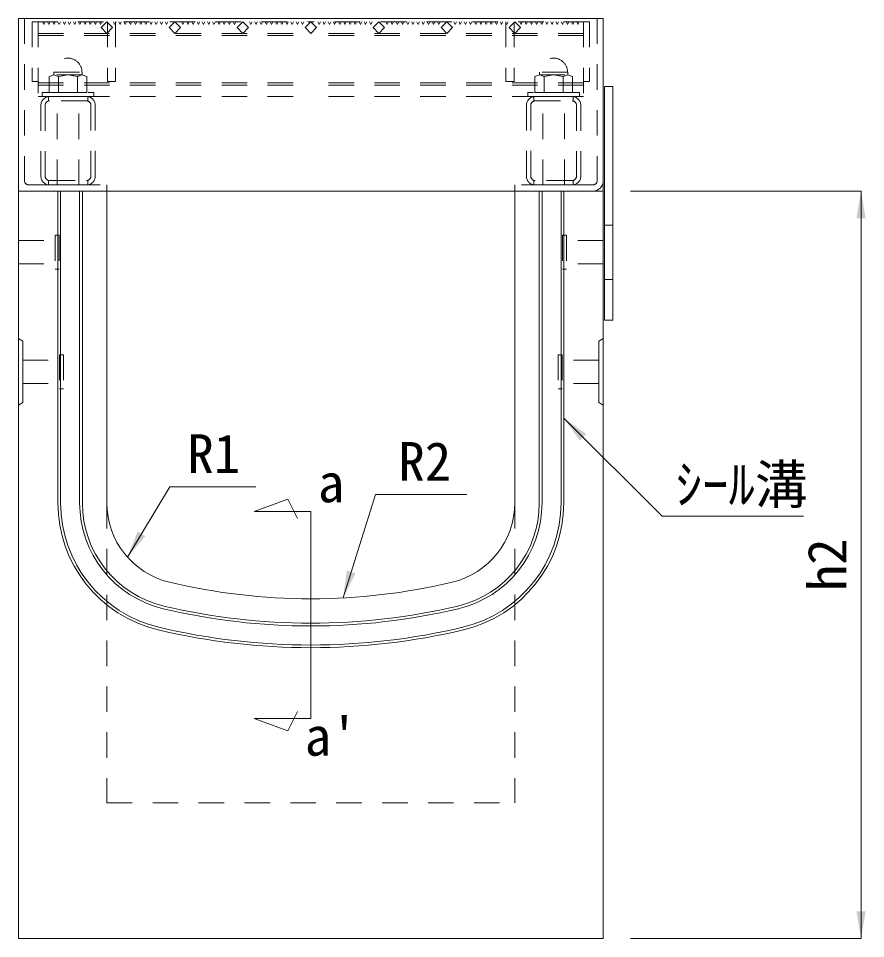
# Model space of a CAD drawing. Units: millimetres, scale not verified. Extents: x 50430 to 75195, y 72432 to 91573.
# Drawn here: x 60976 to 61599, y 86191 to 86868 of the extents above; entities that cross this region are included whole.
import ezdxf
from ezdxf.enums import TextEntityAlignment as Align

# ---------------------------------------------------------------- set-up
doc = ezdxf.new("R2010")
doc.units = ezdxf.units.MM
doc.header["$LTSCALE"] = 25
doc.linetypes.add('USER1', pattern=[1.35, 0.75, -0.6])
for name, color, linetype, lineweight in [('0_2', 7, 'Continuous', 20), ('寸法線', 7, 'Continuous', 9), ('本体', 2, 'Continuous', 9), ('ｲﾝｻｰﾄ', 3, 'USER1', 5), ('ｸﾞﾚｰﾁﾝｸﾞ', 7, 'Continuous', 5)]:
    doc.layers.add(name, color=color, linetype=linetype, lineweight=lineweight)
doc.styles.add('ＭＳ ゴシック', font='')
doc.styles.get('ＭＳ ゴシック').set_extended_font_data('MS Gothic')

# ---------------------------------------------------------------- blocks, each defined once
blk = doc.blocks.new('filled_arrow')
at = {"color": 0, "linetype": 'Continuous', "lineweight": -2}
blk.add_solid([(7.5, 1.25), (0, 0), (7.5, -1.25)], dxfattribs=at)

msp = doc.modelspace()

# ---------------------------------------------------------------- linework, layer by layer
at = {"layer": '0_2', "color": 4, "lineweight": 5}
for p, q in [((60976.34, 86632.17), (60979.54, 86630.17)), ((60979.54, 86630.17), (60979.54, 86585.17)), ((61406.33, 86632.17), (61403.13, 86630.17)), ((61403.13, 86630.17), (61403.13, 86585.17)), ((60976.34, 86583.17), (60979.54, 86585.17)), ((61406.33, 86583.17), (61403.13, 86585.17))]:
    msp.add_line(p, q, dxfattribs=at)
at = {"layer": '寸法線'}
for p, q in [((61426.33, 86740.67), (61595.89, 86740.67)), ((61595.89, 86190.67), (61595.89, 86740.67)), ((61149.7, 86504.87), (61174.45, 86514.07)), ((61174.45, 86514.07), (61181.61, 86499.75)), ((61191.34, 86504.87), (61149.7, 86504.87)), ((61191.34, 86504.87), (61191.34, 86352.64)), ((61149.7, 86352.64), (61174.45, 86343.43)), ((61191.34, 86352.64), (61149.7, 86352.64)), ((61174.45, 86343.43), (61181.61, 86357.76)), ((61426.33, 86190.67), (61595.89, 86190.67))]:
    msp.add_line(p, q, dxfattribs=at)
for points in [[(61377.33, 86573.58), (61449.55, 86501.36), (61553.51, 86501.36)], [(61056.52, 86471.29), (61066.82, 86488.44), (61087.59, 86523.07), (61150.86, 86523.07)], [(61215.05, 86441.29), (61221.04, 86460.37), (61238.9, 86517.35), (61306.01, 86517.35)]]:
    msp.add_lwpolyline(points, dxfattribs=at)
at = {"layer": '本体', "lineweight": 20}
for p, q in [((60976.34, 86190.67), (60976.34, 86740.67)), ((61041.34, 86740.67), (61041.34, 86511.19)), ((61341.33, 86511.19), (61341.33, 86740.67)), ((61406.33, 86190.67), (61406.33, 86740.67)), ((60976.34, 86190.67), (61406.33, 86190.67))]:
    msp.add_line(p, q, dxfattribs=at)
at = {"layer": '本体', "color": 4, "lineweight": 5}
for p, q in [((61005.34, 86740.67), (61005.34, 86511.19)), ((61007.34, 86740.67), (61007.34, 86511.19)), ((61021.34, 86740.67), (61021.34, 86511.19)), ((61023.34, 86740.67), (61023.34, 86511.19)), ((61359.33, 86511.19), (61359.33, 86740.67)), ((61361.33, 86511.19), (61361.33, 86740.67)), ((61375.33, 86511.19), (61375.33, 86740.67)), ((61377.33, 86511.19), (61377.33, 86740.67))]:
    msp.add_line(p, q, dxfattribs=at)
at = {"layer": '本体', "linetype": 'USER1'}
for p, q in [((61041.34, 86511.19), (61041.34, 86290.67)), ((61341.33, 86511.19), (61341.33, 86290.67)), ((61041.34, 86290.67), (61341.33, 86290.67))]:
    msp.add_line(p, q, dxfattribs=at)
at = {"layer": '本体', "color": 4, "lineweight": 5}
for centre, radius, start, end in [((61101.34, 86511.19), 96, 180, 256.65785), ((61101.34, 86511.19), 94, 180, 256.65785), ((61101.34, 86511.19), 80, 180, 256.65785), ((61101.34, 86511.19), 78, 180, 256.65785), ((61281.33, 86511.19), 78, 283.34237, 0), ((61281.33, 86511.19), 80, 283.34237, 0), ((61281.33, 86511.19), 94, 283.34237, 0), ((61281.33, 86511.19), 96, 283.34237, 0), ((61191.34, 86890.67), 470, 256.65777, 283.34225), ((61191.34, 86890.67), 468, 256.65777, 283.34225), ((61191.34, 86890.67), 484, 256.65777, 283.34225), ((61191.34, 86890.67), 486, 256.65777, 283.34225)]:
    msp.add_arc(centre, radius, start, end, dxfattribs=at)
at = {"layer": '本体', "lineweight": 20}
for centre, radius, start, end in [((61101.34, 86511.19), 60, 180, 256.65785), ((61281.33, 86511.19), 60, 283.34237, 0), ((61191.34, 86890.67), 450, 256.65777, 283.34225)]:
    msp.add_arc(centre, radius, start, end, dxfattribs=at)
at = {"layer": 'ｲﾝｻｰﾄ'}
for p, q in [((60976.34, 86704.17), (61003.34, 86704.17)), ((61003.34, 86708.16), (61003.34, 86683.17)), ((61003.34, 86708.16), (61006.34, 86708.16)), ((61006.34, 86708.16), (61006.34, 86683.17)), ((61379.34, 86708.16), (61376.33, 86708.16)), ((61376.33, 86708.16), (61376.33, 86683.17)), ((61379.34, 86708.16), (61379.34, 86683.17)), ((61406.34, 86704.17), (61379.34, 86704.17)), ((60976.34, 86687.16), (61003.34, 86687.16)), ((61003.34, 86683.17), (61006.34, 86683.17)), ((61379.34, 86683.17), (61376.33, 86683.17)), ((61406.34, 86687.16), (61379.34, 86687.16)), ((60979.54, 86616.17), (61006.54, 86616.17)), ((61006.54, 86620.17), (61006.54, 86595.17)), ((61006.54, 86620.17), (61009.54, 86620.17)), ((61009.54, 86620.17), (61009.54, 86595.17)), ((61376.13, 86620.17), (61373.13, 86620.17)), ((61373.13, 86620.17), (61373.13, 86595.17)), ((61376.13, 86620.17), (61376.13, 86595.17)), ((61403.13, 86616.17), (61376.13, 86616.17)), ((60979.54, 86599.17), (61006.54, 86599.17)), ((61006.54, 86595.17), (61009.54, 86595.17)), ((61376.13, 86595.17), (61373.13, 86595.17)), ((61403.13, 86599.17), (61376.13, 86599.17))]:
    msp.add_line(p, q, dxfattribs=at)
at = {"layer": 'ｸﾞﾚｰﾁﾝｸﾞ'}
for p, q in [((60976.34, 86867.67), (61406.33, 86867.67)), ((60976.34, 86740.67), (60976.34, 86867.67)), ((61406.33, 86740.67), (61406.33, 86867.67)), ((61407.34, 86645.67), (61407.34, 86817.66)), ((61407.34, 86817.66), (61413.33, 86817.66)), ((61413.33, 86645.67), (61413.33, 86817.66)), ((61406.33, 86740.67), (60976.34, 86740.67)), ((61407.34, 86645.67), (61413.33, 86645.67))]:
    msp.add_line(p, q, dxfattribs=at)
at = {"layer": 'ｸﾞﾚｰﾁﾝｸﾞ', "linetype": 'USER1'}
for p, q in [((60980.83, 86867.67), (60980.83, 86748.17)), ((61401.84, 86867.67), (61401.84, 86748.17)), ((60986.34, 86865.17), (61191.34, 86865.17)), ((60986.34, 86865.17), (60986.34, 86821.17)), ((60990.83, 86865.17), (60990.83, 86810.17)), ((60990.83, 86865.17), (60990.83, 86821.17)), ((60994.03, 86865.17), (60994.94, 86863.07)), ((60994.94, 86863.07), (60995.83, 86865.17)), ((60997.84, 86865.17), (60998.73, 86863.07)), ((60998.73, 86863.07), (60999.64, 86865.17)), ((61001.63, 86865.17), (61002.54, 86863.07)), ((61002.54, 86863.07), (61003.43, 86865.17)), ((61005.44, 86865.17), (61006.33, 86863.07)), ((61006.33, 86863.07), (61007.24, 86865.17)), ((61009.23, 86865.17), (61010.14, 86863.07)), ((61010.14, 86863.07), (61011.03, 86865.17)), ((61013.04, 86865.17), (61013.93, 86863.07)), ((61013.93, 86863.07), (61014.84, 86865.17)), ((61016.83, 86865.17), (61017.74, 86863.07)), ((61017.74, 86863.07), (61018.63, 86865.17)), ((61020.64, 86865.17), (61021.53, 86863.07)), ((61021.53, 86863.07), (61022.44, 86865.17)), ((61024.43, 86865.17), (61025.34, 86863.07)), ((61025.34, 86863.07), (61026.23, 86865.17)), ((61028.24, 86865.17), (61029.13, 86863.07)), ((61029.13, 86863.07), (61030.04, 86865.17)), ((61032.03, 86865.17), (61032.94, 86863.07)), ((61032.94, 86863.07), (61033.83, 86865.17)), ((61035.84, 86865.17), (61036.74, 86863.07)), ((61036.74, 86863.07), (61037.64, 86865.17)), ((61041.34, 86865.17), (61037.09, 86860.92)), ((61037.09, 86860.92), (61041.34, 86856.68)), ((61041.84, 86864.67), (61041.34, 86865.17)), ((61045.58, 86860.92), (61041.34, 86865.17)), ((61041.34, 86856.68), (61045.58, 86860.92)), ((61041.84, 86865.17), (61041.84, 86821.17)), ((61046.34, 86865.17), (61047.23, 86863.07)), ((61047.23, 86863.07), (61048.14, 86865.17)), ((61047.84, 86865.17), (61047.84, 86821.17)), ((61050.13, 86865.17), (61051.04, 86863.07)), ((61051.04, 86863.07), (61051.93, 86865.17)), ((61053.94, 86865.17), (61054.83, 86863.07)), ((61054.83, 86863.07), (61055.74, 86865.17)), ((61057.73, 86865.17), (61058.64, 86863.07)), ((61058.64, 86863.07), (61059.53, 86865.17)), ((61061.54, 86865.17), (61062.43, 86863.07)), ((61062.43, 86863.07), (61063.34, 86865.17)), ((61065.33, 86865.17), (61066.24, 86863.07)), ((61066.24, 86863.07), (61067.14, 86865.17)), ((61069.14, 86865.17), (61070.04, 86863.07)), ((61070.04, 86863.07), (61070.94, 86865.17)), ((61072.94, 86865.17), (61073.84, 86863.07)), ((61073.84, 86863.07), (61074.74, 86865.17)), ((61076.74, 86865.17), (61077.64, 86863.07)), ((61077.64, 86863.07), (61078.54, 86865.17)), ((61080.54, 86865.17), (61081.44, 86863.07)), ((61081.44, 86863.07), (61082.34, 86865.17)), ((61084.34, 86865.17), (61085.24, 86863.07)), ((61085.24, 86863.07), (61086.14, 86865.17)), ((61091.34, 86865.17), (61087.09, 86860.92)), ((61087.09, 86860.92), (61091.34, 86856.68)), ((61095.58, 86860.92), (61091.34, 86865.17)), ((61091.34, 86856.68), (61095.58, 86860.92)), ((61096.34, 86865.17), (61097.24, 86863.07)), ((61097.24, 86863.07), (61098.14, 86865.17)), ((61100.14, 86865.17), (61101.04, 86863.07)), ((61101.04, 86863.07), (61101.94, 86865.17)), ((61103.94, 86865.17), (61104.84, 86863.07)), ((61104.84, 86863.07), (61105.74, 86865.17)), ((61107.74, 86865.17), (61108.64, 86863.07)), ((61108.64, 86863.07), (61109.54, 86865.17)), ((61111.54, 86865.17), (61112.44, 86863.07)), ((61112.44, 86863.07), (61113.34, 86865.17)), ((61115.34, 86865.17), (61116.24, 86863.07)), ((61116.24, 86863.07), (61117.14, 86865.17)), ((61119.14, 86865.17), (61120.04, 86863.07)), ((61120.04, 86863.07), (61120.94, 86865.17)), ((61122.94, 86865.17), (61123.84, 86863.07)), ((61123.84, 86863.07), (61124.74, 86865.17)), ((61126.74, 86865.17), (61127.64, 86863.07)), ((61127.64, 86863.07), (61128.54, 86865.17)), ((61130.54, 86865.17), (61131.44, 86863.07)), ((61131.44, 86863.07), (61132.34, 86865.17)), ((61134.34, 86865.17), (61135.24, 86863.07)), ((61135.24, 86863.07), (61136.14, 86865.17)), ((61141.34, 86865.17), (61137.09, 86860.92)), ((61137.09, 86860.92), (61141.34, 86856.68)), ((61145.58, 86860.92), (61141.34, 86865.17)), ((61141.34, 86856.68), (61145.58, 86860.92)), ((61146.34, 86865.17), (61147.24, 86863.07)), ((61147.24, 86863.07), (61148.14, 86865.17)), ((61150.14, 86865.17), (61151.04, 86863.07)), ((61151.04, 86863.07), (61151.94, 86865.17)), ((61153.94, 86865.17), (61154.84, 86863.07)), ((61154.84, 86863.07), (61155.74, 86865.17)), ((61157.74, 86865.17), (61158.64, 86863.07)), ((61158.64, 86863.07), (61159.54, 86865.17)), ((61161.54, 86865.17), (61162.44, 86863.07)), ((61162.44, 86863.07), (61163.34, 86865.17)), ((61165.34, 86865.17), (61166.24, 86863.07)), ((61166.24, 86863.07), (61167.14, 86865.17)), ((61169.14, 86865.17), (61170.04, 86863.07)), ((61170.04, 86863.07), (61170.94, 86865.17)), ((61172.94, 86865.17), (61173.84, 86863.07)), ((61173.84, 86863.07), (61174.74, 86865.17)), ((61176.74, 86865.17), (61177.64, 86863.07)), ((61177.64, 86863.07), (61178.54, 86865.17)), ((61180.54, 86865.17), (61181.44, 86863.07)), ((61181.44, 86863.07), (61182.34, 86865.17)), ((61184.34, 86865.17), (61185.24, 86863.07)), ((61185.24, 86863.07), (61186.14, 86865.17)), ((61191.34, 86865.17), (61187.09, 86860.92)), ((61187.09, 86860.92), (61191.34, 86856.68)), ((61396.34, 86865.17), (61191.34, 86865.17)), ((61191.34, 86865.17), (61195.58, 86860.92)), ((61195.58, 86860.92), (61191.34, 86856.68)), ((61197.43, 86863.07), (61196.53, 86865.17)), ((61198.33, 86865.17), (61197.43, 86863.07)), ((61201.23, 86863.07), (61200.33, 86865.17)), ((61202.13, 86865.17), (61201.23, 86863.07)), ((61205.03, 86863.07), (61204.13, 86865.17)), ((61205.93, 86865.17), (61205.03, 86863.07)), ((61208.83, 86863.07), (61207.93, 86865.17)), ((61209.73, 86865.17), (61208.83, 86863.07)), ((61212.63, 86863.07), (61211.73, 86865.17)), ((61213.53, 86865.17), (61212.63, 86863.07)), ((61216.43, 86863.07), (61215.53, 86865.17)), ((61217.33, 86865.17), (61216.43, 86863.07)), ((61220.23, 86863.07), (61219.33, 86865.17)), ((61221.13, 86865.17), (61220.23, 86863.07)), ((61224.03, 86863.07), (61223.13, 86865.17)), ((61224.93, 86865.17), (61224.03, 86863.07)), ((61227.83, 86863.07), (61226.93, 86865.17)), ((61228.73, 86865.17), (61227.83, 86863.07)), ((61231.63, 86863.07), (61230.73, 86865.17)), ((61232.53, 86865.17), (61231.63, 86863.07)), ((61235.43, 86863.07), (61234.53, 86865.17)), ((61236.33, 86865.17), (61235.43, 86863.07)), ((61237.09, 86860.92), (61241.33, 86865.17)), ((61241.33, 86856.68), (61237.09, 86860.92)), ((61241.33, 86865.17), (61245.58, 86860.92)), ((61245.58, 86860.92), (61241.33, 86856.68)), ((61247.43, 86863.07), (61246.53, 86865.17)), ((61248.33, 86865.17), (61247.43, 86863.07)), ((61251.24, 86863.07), (61250.34, 86865.17)), ((61252.14, 86865.17), (61251.24, 86863.07)), ((61255.04, 86863.07), (61254.14, 86865.17)), ((61255.94, 86865.17), (61255.04, 86863.07)), ((61258.84, 86863.07), (61257.94, 86865.17)), ((61259.74, 86865.17), (61258.84, 86863.07)), ((61262.64, 86863.07), (61261.74, 86865.17)), ((61263.54, 86865.17), (61262.64, 86863.07)), ((61266.44, 86863.07), (61265.54, 86865.17)), ((61267.34, 86865.17), (61266.44, 86863.07)), ((61270.24, 86863.07), (61269.34, 86865.17)), ((61271.14, 86865.17), (61270.24, 86863.07)), ((61274.04, 86863.07), (61273.14, 86865.17)), ((61274.94, 86865.17), (61274.04, 86863.07)), ((61277.84, 86863.07), (61276.94, 86865.17)), ((61278.74, 86865.17), (61277.84, 86863.07)), ((61281.64, 86863.07), (61280.74, 86865.17)), ((61282.54, 86865.17), (61281.64, 86863.07)), ((61285.44, 86863.07), (61284.54, 86865.17)), ((61286.34, 86865.17), (61285.44, 86863.07)), ((61287.09, 86860.92), (61291.33, 86865.17)), ((61291.33, 86856.68), (61287.09, 86860.92)), ((61291.33, 86865.17), (61295.58, 86860.92)), ((61295.58, 86860.92), (61291.33, 86856.68)), ((61297.43, 86863.07), (61296.53, 86865.17)), ((61298.33, 86865.17), (61297.43, 86863.07)), ((61301.23, 86863.07), (61300.33, 86865.17)), ((61302.13, 86865.17), (61301.23, 86863.07)), ((61305.03, 86863.07), (61304.13, 86865.17)), ((61305.93, 86865.17), (61305.03, 86863.07)), ((61308.83, 86863.07), (61307.93, 86865.17)), ((61309.73, 86865.17), (61308.83, 86863.07)), ((61312.63, 86863.07), (61311.73, 86865.17)), ((61313.53, 86865.17), (61312.63, 86863.07)), ((61316.43, 86863.07), (61315.53, 86865.17)), ((61317.34, 86865.17), (61316.43, 86863.07)), ((61320.24, 86863.07), (61319.33, 86865.17)), ((61321.13, 86865.17), (61320.24, 86863.07)), ((61324.03, 86863.07), (61323.14, 86865.17)), ((61324.94, 86865.17), (61324.03, 86863.07)), ((61327.84, 86863.07), (61326.93, 86865.17)), ((61328.73, 86865.17), (61327.84, 86863.07)), ((61331.63, 86863.07), (61330.74, 86865.17)), ((61332.54, 86865.17), (61331.63, 86863.07)), ((61335.44, 86863.07), (61334.53, 86865.17)), ((61334.83, 86865.17), (61334.83, 86821.17)), ((61336.33, 86865.17), (61335.44, 86863.07)), ((61337.09, 86860.92), (61341.34, 86865.17)), ((61341.34, 86856.68), (61337.09, 86860.92)), ((61340.83, 86864.67), (61341.33, 86865.17)), ((61340.83, 86865.17), (61340.83, 86821.17)), ((61341.34, 86865.17), (61345.58, 86860.92)), ((61345.58, 86860.92), (61341.34, 86856.68)), ((61345.93, 86863.07), (61345.03, 86865.17)), ((61346.83, 86865.17), (61345.93, 86863.07)), ((61349.73, 86863.07), (61348.84, 86865.17)), ((61350.64, 86865.17), (61349.73, 86863.07)), ((61353.54, 86863.07), (61352.63, 86865.17)), ((61354.43, 86865.17), (61353.54, 86863.07)), ((61357.33, 86863.07), (61356.44, 86865.17)), ((61358.24, 86865.17), (61357.33, 86863.07)), ((61361.14, 86863.07), (61360.23, 86865.17)), ((61362.03, 86865.17), (61361.14, 86863.07)), ((61364.93, 86863.07), (61364.04, 86865.17)), ((61365.84, 86865.17), (61364.93, 86863.07)), ((61368.74, 86863.07), (61367.83, 86865.17)), ((61369.63, 86865.17), (61368.74, 86863.07)), ((61372.53, 86863.07), (61371.64, 86865.17)), ((61373.44, 86865.17), (61372.53, 86863.07)), ((61376.34, 86863.07), (61375.43, 86865.17)), ((61377.23, 86865.17), (61376.34, 86863.07)), ((61380.13, 86863.07), (61379.24, 86865.17)), ((61381.04, 86865.17), (61380.13, 86863.07)), ((61383.94, 86863.07), (61383.03, 86865.17)), ((61384.83, 86865.17), (61383.94, 86863.07)), ((61387.73, 86863.07), (61386.84, 86865.17)), ((61388.64, 86865.17), (61387.73, 86863.07)), ((61391.84, 86865.17), (61391.84, 86810.17)), ((61391.84, 86865.17), (61391.84, 86821.17)), ((61396.34, 86865.17), (61396.34, 86821.17)), ((60990.83, 86856.66), (61191.34, 86856.66)), ((60990.83, 86855.17), (61191.34, 86855.17)), ((61041.34, 86856.68), (61041.84, 86857.18)), ((61391.84, 86856.66), (61191.34, 86856.66)), ((61391.84, 86855.17), (61191.34, 86855.17)), ((61341.33, 86856.68), (61340.83, 86857.18)), ((60998.99, 86824.97), (61002.45, 86826.16)), ((61002.45, 86826.16), (61002.45, 86828.17)), ((61002.45, 86828.17), (61023.22, 86828.17)), ((61023.22, 86826.16), (61002.45, 86826.16)), ((61002.45, 86826.16), (61005.91, 86824.97)), ((61005.91, 86824.97), (61012.84, 86826.16)), ((61012.84, 86826.16), (61019.76, 86824.97)), ((61019.76, 86824.97), (61023.22, 86826.16)), ((61023.22, 86828.17), (61023.22, 86826.16)), ((61023.22, 86826.16), (61026.69, 86824.97)), ((61359.45, 86826.16), (61355.98, 86824.97)), ((61359.45, 86828.17), (61359.45, 86826.16)), ((61380.22, 86828.17), (61359.45, 86828.17)), ((61359.45, 86826.16), (61380.22, 86826.16)), ((61362.91, 86824.97), (61359.45, 86826.16)), ((61369.83, 86826.16), (61362.91, 86824.97)), ((61376.76, 86824.97), (61369.83, 86826.16)), ((61380.22, 86826.16), (61376.76, 86824.97)), ((61380.22, 86826.16), (61380.22, 86828.17)), ((61383.68, 86824.97), (61380.22, 86826.16)), ((60986.34, 86821.17), (60990.83, 86821.17)), ((60990.83, 86820.16), (61191.34, 86820.16)), ((60990.83, 86818.66), (61191.34, 86818.66)), ((60998.99, 86813.17), (60998.99, 86824.97)), ((61005.91, 86813.17), (61005.91, 86824.97)), ((61019.76, 86824.97), (61019.76, 86813.17)), ((61026.69, 86824.97), (61026.69, 86813.17)), ((61041.84, 86821.17), (61047.84, 86821.17)), ((61391.84, 86820.16), (61191.34, 86820.16)), ((61391.84, 86818.66), (61191.34, 86818.66)), ((61340.83, 86821.17), (61334.83, 86821.17)), ((61355.98, 86824.97), (61355.98, 86813.17)), ((61362.91, 86824.97), (61362.91, 86813.17)), ((61376.76, 86813.17), (61376.76, 86824.97)), ((61383.68, 86813.17), (61383.68, 86824.97)), ((61396.34, 86821.17), (61391.84, 86821.17)), ((60993.84, 86810.17), (60993.84, 86813.17)), ((60993.84, 86813.17), (61012.84, 86813.17)), ((60993.84, 86813.17), (61031.84, 86813.17)), ((61012.84, 86813.17), (60998.99, 86813.17)), ((61012.84, 86813.17), (61005.91, 86813.17)), ((61026.69, 86813.17), (61012.84, 86813.17)), ((61031.84, 86813.17), (61031.84, 86810.17)), ((61350.83, 86813.17), (61350.83, 86810.17)), ((61388.83, 86813.17), (61350.83, 86813.17)), ((61355.98, 86813.17), (61369.83, 86813.17)), ((61369.83, 86813.17), (61376.76, 86813.17)), ((61388.83, 86813.17), (61369.83, 86813.17)), ((61369.83, 86813.17), (61383.68, 86813.17)), ((61388.83, 86810.17), (61388.83, 86813.17)), ((60990.83, 86810.17), (61191.34, 86810.17)), ((61031.84, 86810.17), (60993.84, 86810.17)), ((60998.34, 86810.1), (60998.34, 86806.84)), ((61026.44, 86810.17), (60999.24, 86810.17)), ((61026.44, 86810.17), (60999.24, 86810.17)), ((61026.44, 86806.97), (60999.24, 86806.97)), ((61004.84, 86745.17), (61004.84, 86810.17)), ((61004.84, 86810.17), (61020.84, 86810.17)), ((61020.84, 86745.17), (61020.84, 86810.17)), ((61027.34, 86810.1), (61027.34, 86806.84)), ((61391.84, 86810.17), (61191.34, 86810.17)), ((61350.83, 86810.17), (61388.83, 86810.17)), ((61355.33, 86810.1), (61355.33, 86806.84)), ((61356.23, 86810.17), (61383.43, 86810.17)), ((61356.23, 86810.17), (61383.43, 86810.17)), ((61356.23, 86806.97), (61383.43, 86806.97)), ((61361.83, 86745.17), (61361.83, 86810.17)), ((61377.83, 86810.17), (61361.83, 86810.17)), ((61377.83, 86745.17), (61377.83, 86810.17)), ((61384.33, 86810.1), (61384.33, 86806.84)), ((60992.84, 86803.77), (60992.84, 86751.57)), ((60996.04, 86803.77), (60996.04, 86751.57)), ((61029.64, 86751.57), (61029.64, 86803.77)), ((61032.83, 86751.57), (61032.83, 86803.77)), ((61349.84, 86751.57), (61349.84, 86803.77)), ((61353.03, 86751.57), (61353.03, 86803.77)), ((61386.63, 86803.77), (61386.63, 86751.57)), ((61389.84, 86803.77), (61389.84, 86751.57)), ((60983.84, 86745.17), (61041.33, 86745.17)), ((60998.34, 86748.49), (60998.34, 86745.23)), ((60999.24, 86748.37), (61026.44, 86748.37)), ((60999.24, 86745.17), (61026.44, 86745.17)), ((61027.34, 86748.49), (61027.34, 86745.23)), ((61041.34, 86745.17), (61041.34, 86740.67)), ((61398.84, 86745.17), (61341.34, 86745.17)), ((61341.34, 86745.17), (61341.34, 86740.67)), ((61355.33, 86748.49), (61355.33, 86745.23)), ((61383.43, 86748.37), (61356.23, 86748.37)), ((61383.43, 86745.17), (61356.23, 86745.17)), ((61384.33, 86748.49), (61384.33, 86745.23)), ((61407.34, 86715.67), (61413.33, 86715.67)), ((61407.34, 86675.67), (61413.33, 86675.67))]:
    msp.add_line(p, q, dxfattribs=at)
for centre, radius, start, end in [((61012.84, 86828.17), 10.25, 0, 180), ((61369.83, 86828.17), 10.25, 0, 180), ((60999.24, 86803.77), 6.4, 90, 180), ((60999.24, 86803.77), 3.2, 90, 180), ((61026.44, 86803.77), 6.4, 0, 90), ((61026.44, 86803.77), 3.2, 0, 90), ((61356.23, 86803.77), 6.4, 90, 180), ((61356.23, 86803.77), 3.2, 90, 180), ((61383.43, 86803.77), 6.4, 0, 90), ((61383.43, 86803.77), 3.2, 0, 90), ((60999.24, 86751.57), 6.4, 180, 270), ((60999.24, 86751.57), 3.2, 180, 270), ((61026.44, 86751.57), 3.2, 270, 0), ((61026.44, 86751.57), 6.4, 270, 0), ((61356.23, 86751.57), 6.4, 180, 270), ((61356.23, 86751.57), 3.2, 180, 270), ((61383.43, 86751.57), 3.2, 270, 0), ((61383.43, 86751.57), 6.4, 270, 0), ((60983.84, 86748.17), 3, 180, 270), ((61398.84, 86748.17), 3, 270, 0)]:
    msp.add_arc(centre, radius, start, end, dxfattribs=at)
at = {"layer": 'ｸﾞﾚｰﾁﾝｸﾞ'}
msp.add_arc((61398.84, 86748.17), 7.5, 270, 0, dxfattribs=at)

# ---------------------------------------------------------------- block references
at = {"layer": '寸法線', "xscale": 2.67, "yscale": 2.67}
for p, rotation in [((61595.89, 86740.67), 270), ((61377.33, 86573.58), 315), ((61056.52, 86471.29), 59), ((61215.05, 86441.29), 72.6), ((61595.89, 86190.67), 90)]:
    msp.add_blockref('filled_arrow', p, dxfattribs=dict(at, rotation=rotation))

# ---------------------------------------------------------------- texts
at = {"layer": '0_2', "style": 'ＭＳ ゴシック'}
for s, p in [('R1', (61119.98, 86547.44)), ('R2', (61275.12, 86541.73)), ('a', (61206.25, 86525.97)), ("a'", (61206.25, 86339.54))]:
    msp.add_text(s, height=28.48, dxfattribs=at).set_placement(p, align=Align.MIDDLE_CENTER)
at = {"layer": '寸法線', "style": 'ＭＳ ゴシック'}
msp.add_text('ｼｰﾙ溝', height=28.48, dxfattribs=at).set_placement((61459.55, 86539.04), align=Align.TOP_LEFT)
msp.add_text('h2', height=28.48, rotation=90, dxfattribs=at).set_placement((61570.89, 86465.67), align=Align.MIDDLE_CENTER)

doc.saveas('drawing.dxf')
